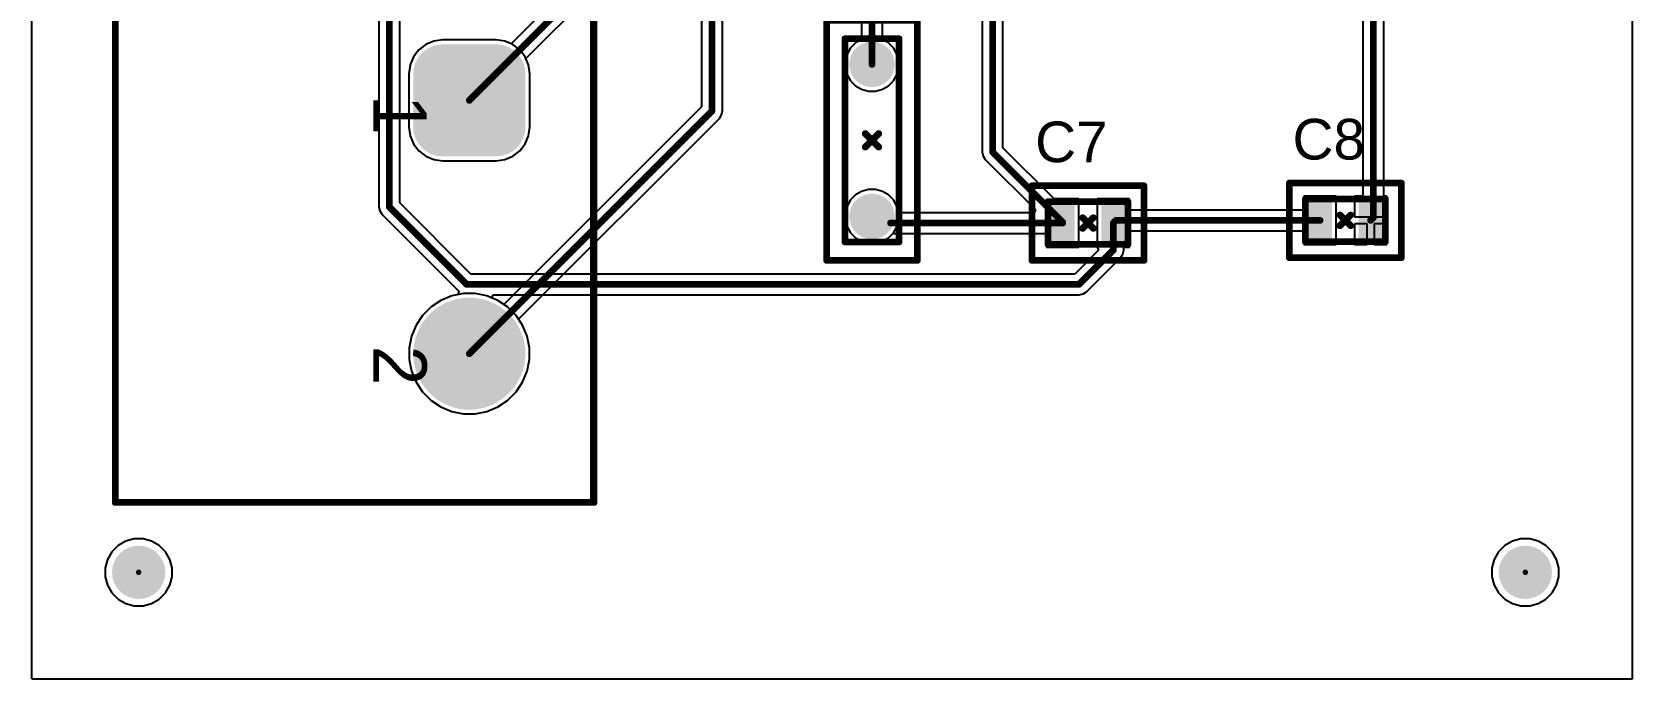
# Model space of a CAD drawing. Header units: millimetres. Extents: x 0 to 60, y 0 to 69.
# Drawn here: x 0 to 60, y 0 to 24.3 of the extents above; entities that cross this region are included whole.
import ezdxf

# ---------------------------------------------------------------- set-up
doc = ezdxf.new("R2010")
doc.units = ezdxf.units.MM
for name, color, linetype in [('BottomLayer', 5, 'Continuous'), ('BottomSolder', 6, 'Continuous'), ('Mechanical1', 6, 'Continuous'), ('Mechanical15', 56, 'Continuous'), ('MultiLayer', 9, 'Continuous'), ('PadHoleLayer', 156, 'Continuous'), ('TopLayer', 1, 'Continuous'), ('TopOverlay', 2, 'Continuous'), ('TopPaste', 8, 'Continuous'), ('TopSolder', 216, 'Continuous')]:
    doc.layers.add(name, color=color, linetype=linetype)
doc.styles.add('Arial', font='', dxfattribs={"height": 0.2})
doc.styles.get('Arial').set_extended_font_data('Arial')

# ---------------------------------------------------------------- blocks, each defined once
blk = doc.blocks.new('CON_6PCV_02_006_2')
at = {"layer": 'BottomLayer'}
h = blk.add_hatch(color=5, dxfattribs=at)
edge = h.paths.add_edge_path()
edge.add_arc((-1, 1), 1, 90, 180)
edge.add_line((-2, 1), (-2, -1))
edge.add_arc((-1, -1), 1, 180, 270)
edge.add_line((-1, -2), (1, -2))
edge.add_arc((1, -1), 1, 270, 360)
edge.add_line((2, -1), (2, 1))
edge.add_arc((1, 1), 1, 0, 90)
edge.add_line((1, 2), (-1, 2))
h = blk.add_hatch(color=5, dxfattribs=at)
edge = h.paths.add_edge_path()
edge.add_arc((9.5, 0), 2, 0, 360)
at = {"layer": 'BottomSolder'}
h = blk.add_hatch(color=6, dxfattribs=at)
edge = h.paths.add_edge_path()
edge.add_arc((-1, 1), 1.102, 90, 180)
edge.add_line((-2.102, 1), (-2.102, -1))
edge.add_arc((-1, -1), 1.102, 180, 270)
edge.add_line((-1, -2.102), (1, -2.102))
edge.add_arc((1, -1), 1.102, 270, 360)
edge.add_line((2.102, -1), (2.102, 1))
edge.add_arc((1, 1), 1.102, 0, 90)
edge.add_line((1, 2.102), (-1, 2.102))
h = blk.add_hatch(color=6, dxfattribs=at)
edge = h.paths.add_edge_path()
edge.add_arc((9.5, 0), 2.102, 0, 360)
at = {"layer": 'Mechanical1'}
h = blk.add_hatch(color=6, dxfattribs=at)
edge = h.paths.add_edge_path()
edge.add_arc((-5, 4), 0.25, 0, 360)
at = {"layer": 'MultiLayer'}
h = blk.add_hatch(color=9, dxfattribs=at)
edge = h.paths.add_edge_path()
edge.add_arc((-1, 1), 1, 90, 180)
edge.add_line((-2, 1), (-2, -1))
edge.add_arc((-1, -1), 1, 180, 270)
edge.add_line((-1, -2), (1, -2))
edge.add_arc((1, -1), 1, 270, 360)
edge.add_line((2, -1), (2, 1))
edge.add_arc((1, 1), 1, 0, 90)
edge.add_line((1, 2), (-1, 2))
h = blk.add_hatch(color=9, dxfattribs=at)
edge = h.paths.add_edge_path()
edge.add_arc((9.5, 0), 2, 0, 360)
at = {"layer": 'PadHoleLayer'}
h = blk.add_hatch(color=156, dxfattribs=at)
edge = h.paths.add_edge_path()
edge.add_arc((0, 0), 0.9, 0, 360)
h = blk.add_hatch(color=156, dxfattribs=at)
edge = h.paths.add_edge_path()
edge.add_arc((9.5, 0), 0.9, 0, 360)
at = {"layer": 'TopLayer'}
h = blk.add_hatch(color=1, dxfattribs=at)
edge = h.paths.add_edge_path()
edge.add_arc((-1, 1), 1, 90, 180)
edge.add_line((-2, 1), (-2, -1))
edge.add_arc((-1, -1), 1, 180, 270)
edge.add_line((-1, -2), (1, -2))
edge.add_arc((1, -1), 1, 270, 360)
edge.add_line((2, -1), (2, 1))
edge.add_arc((1, 1), 1, 0, 90)
edge.add_line((1, 2), (-1, 2))
h = blk.add_hatch(color=1, dxfattribs=at)
edge = h.paths.add_edge_path()
edge.add_arc((9.5, 0), 2, 0, 360)
at = {"layer": 'TopOverlay'}
h = blk.add_hatch(color=2, dxfattribs=at)
edge = h.paths.add_edge_path()
edge.add_arc((-5, 4), 0.25, 0, 360)
at = {"layer": 'TopSolder'}
h = blk.add_hatch(color=216, dxfattribs=at)
edge = h.paths.add_edge_path()
edge.add_arc((-1, 1), 1.102, 90, 180)
edge.add_line((-2.102, 1), (-2.102, -1))
edge.add_arc((-1, -1), 1.102, 180, 270)
edge.add_line((-1, -2.102), (1, -2.102))
edge.add_arc((1, -1), 1.102, 270, 360)
edge.add_line((2.102, -1), (2.102, 1))
edge.add_arc((1, 1), 1.102, 0, 90)
edge.add_line((1, 2.102), (-1, 2.102))
h = blk.add_hatch(color=216, dxfattribs=at)
edge = h.paths.add_edge_path()
edge.add_arc((9.5, 0), 2.102, 0, 360)
at = {"layer": 'Mechanical1', "const_width": 0.1}
for points in [[(-5.6, -13.2), (-5.6, 4.58)], [(15, 4.58), (-5.6, 4.58)], [(15, -13.2), (15, 4.58)], [(15, -13.2), (-5.6, -13.2)]]:
    blk.add_lwpolyline(points, dxfattribs=at)
at = {"layer": 'Mechanical1', "const_width": 0.05}
for points in [[(-5.625, 4.58, 1), (-5.575, 4.58, 1)], [(-5.625, 4.58, 1), (-5.575, 4.58, 1)], [(14.975, 4.58, 1), (15.025, 4.58, 1)], [(14.975, 4.58, 1), (15.025, 4.58, 1)], [(-5.625, -13.2, 1), (-5.575, -13.2, 1)], [(-5.625, -13.2, 1), (-5.575, -13.2, 1)], [(14.975, -13.2, 1), (15.025, -13.2, 1)], [(14.975, -13.2, 1), (15.025, -13.2, 1)]]:
    blk.add_lwpolyline(points, format="xyb", close=True, dxfattribs=at)
at = {"layer": 'Mechanical15', "const_width": 0.1}
for points in [[(15.1, 4.7), (-5.7, 4.7)], [(-5.7, -13.3), (-5.7, 4.7)], [(15.1, -13.3), (15.1, 4.7)], [(15.1, -13.3), (-5.7, -13.3)]]:
    blk.add_lwpolyline(points, dxfattribs=at)
at = {"layer": 'Mechanical15', "const_width": 0.05}
for points in [[(-5.725, 4.7, 1), (-5.675, 4.7, 1)], [(-5.725, 4.7, 1), (-5.675, 4.7, 1)], [(15.075, 4.7, 1), (15.125, 4.7, 1)], [(15.075, 4.7, 1), (15.125, 4.7, 1)], [(-5.725, -13.3, 1), (-5.675, -13.3, 1)], [(-5.725, -13.3, 1), (-5.675, -13.3, 1)], [(15.075, -13.3, 1), (15.125, -13.3, 1)], [(15.075, -13.3, 1), (15.125, -13.3, 1)]]:
    blk.add_lwpolyline(points, format="xyb", close=True, dxfattribs=at)
at = {"layer": 'TopOverlay', "const_width": 0.2}
for points in [[(-5.7, -13.3), (-5.7, 4.7)], [(15.1, 4.7), (-5.7, 4.7)], [(15.1, -13.3), (15.1, 4.7)], [(15.1, -13.3), (-5.7, -13.3)]]:
    blk.add_lwpolyline(points, dxfattribs=at)
at = {"layer": 'TopOverlay', "const_width": 0.1}
for points in [[(-5.75, 4.7, 1), (-5.65, 4.7, 1)], [(-5.75, 4.7, 1), (-5.65, 4.7, 1)], [(15.05, 4.7, 1), (15.15, 4.7, 1)], [(15.05, 4.7, 1), (15.15, 4.7, 1)], [(-5.75, -13.3, 1), (-5.65, -13.3, 1)], [(-5.75, -13.3, 1), (-5.65, -13.3, 1)], [(15.05, -13.3, 1), (15.15, -13.3, 1)], [(15.05, -13.3, 1), (15.15, -13.3, 1)]]:
    blk.add_lwpolyline(points, format="xyb", close=True, dxfattribs=at)
at = {"layer": 'Mechanical1'}
for s, p in [('1', (-0.2, -3.6)), ('2', (9.2, -3.6))]:
    blk.add_text(s, height=2, dxfattribs=at).set_placement(p)
blk = doc.blocks.new('DIODE_DO_41_3')
at = {"layer": 'BottomLayer'}
h = blk.add_hatch(color=5, dxfattribs=at)
edge = h.paths.add_edge_path()
edge.add_arc((-2.85, 0), 0.75, 0, 360)
h = blk.add_hatch(color=5, dxfattribs=at)
edge = h.paths.add_edge_path()
edge.add_arc((2.85, 0), 0.75, 0, 360)
at = {"layer": 'BottomSolder'}
h = blk.add_hatch(color=6, dxfattribs=at)
edge = h.paths.add_edge_path()
edge.add_arc((-2.85, 0), 0.852, 0, 360)
h = blk.add_hatch(color=6, dxfattribs=at)
edge = h.paths.add_edge_path()
edge.add_arc((2.85, 0), 0.852, 0, 360)
at = {"layer": 'MultiLayer'}
h = blk.add_hatch(color=9, dxfattribs=at)
edge = h.paths.add_edge_path()
edge.add_arc((-2.85, 0), 0.75, 0, 360)
h = blk.add_hatch(color=9, dxfattribs=at)
edge = h.paths.add_edge_path()
edge.add_arc((2.85, 0), 0.75, 0, 360)
at = {"layer": 'PadHoleLayer'}
h = blk.add_hatch(color=156, dxfattribs=at)
edge = h.paths.add_edge_path()
edge.add_arc((-2.85, 0), 0.4, 0, 360)
h = blk.add_hatch(color=156, dxfattribs=at)
edge = h.paths.add_edge_path()
edge.add_arc((2.85, 0), 0.4, 0, 360)
at = {"layer": 'TopLayer'}
h = blk.add_hatch(color=1, dxfattribs=at)
edge = h.paths.add_edge_path()
edge.add_arc((-2.85, 0), 0.75, 0, 360)
h = blk.add_hatch(color=1, dxfattribs=at)
edge = h.paths.add_edge_path()
edge.add_arc((2.85, 0), 0.75, 0, 360)
at = {"layer": 'TopSolder'}
h = blk.add_hatch(color=216, dxfattribs=at)
edge = h.paths.add_edge_path()
edge.add_arc((-2.85, 0), 0.852, 0, 360)
h = blk.add_hatch(color=216, dxfattribs=at)
edge = h.paths.add_edge_path()
edge.add_arc((2.85, 0), 0.852, 0, 360)
at = {"layer": 'Mechanical1', "const_width": 0.254}
for points in [[(-3.81, 1.016), (-3.81, -1.016)], [(-3.81, 1.016), (3.81, 1.016)], [(3.81, 1.016), (3.81, -1.016)], [(-3.81, -1.016), (3.81, -1.016)]]:
    blk.add_lwpolyline(points, dxfattribs=at)
at = {"layer": 'Mechanical1', "const_width": 0.127}
for points in [[(-3.873, 1.016, 1), (-3.746, 1.016, 1)], [(-3.873, 1.016, 1), (-3.746, 1.016, 1)], [(3.747, 1.016, 1), (3.874, 1.016, 1)], [(3.747, 1.016, 1), (3.874, 1.016, 1)], [(-3.873, -1.016, 1), (-3.746, -1.016, 1)], [(-3.873, -1.016, 1), (-3.746, -1.016, 1)], [(3.747, -1.016, 1), (3.874, -1.016, 1)], [(3.747, -1.016, 1), (3.874, -1.016, 1)]]:
    blk.add_lwpolyline(points, format="xyb", close=True, dxfattribs=at)
at = {"layer": 'Mechanical15', "const_width": 0.254}
for points in [[(-4.5, 1.7), (-4.5, -1.7)], [(-4.5, 1.7), (4.5, 1.7)], [(4.5, 1.7), (4.5, -1.7)], [(0.254, 0.254), (-0.254, -0.254)], [(-0.254, 0.254), (0.254, -0.254)], [(-4.5, -1.7), (4.5, -1.7)]]:
    blk.add_lwpolyline(points, dxfattribs=at)
at = {"layer": 'Mechanical15', "const_width": 0.127}
for points in [[(-4.563, 1.7, 1), (-4.436, 1.7, 1)], [(-4.563, 1.7, 1), (-4.436, 1.7, 1)], [(4.436, 1.7, 1), (4.563, 1.7, 1)], [(4.436, 1.7, 1), (4.563, 1.7, 1)], [(-0.317, 0.254, 1), (-0.19, 0.254, 1)], [(0.191, 0.254, 1), (0.318, 0.254, 1)], [(-0.317, -0.254, 1), (-0.19, -0.254, 1)], [(0.191, -0.254, 1), (0.318, -0.254, 1)], [(-4.563, -1.7, 1), (-4.436, -1.7, 1)], [(-4.563, -1.7, 1), (-4.436, -1.7, 1)], [(4.436, -1.7, 1), (4.563, -1.7, 1)], [(4.436, -1.7, 1), (4.563, -1.7, 1)]]:
    blk.add_lwpolyline(points, format="xyb", close=True, dxfattribs=at)
at = {"layer": 'TopOverlay', "const_width": 0.254}
for points in [[(-3.81, 1.016), (3.81, 1.016)], [(-3.81, 1.016), (-3.81, -1.016)], [(3.81, 1.016), (3.81, -1.016)], [(-3.81, -1.016), (3.81, -1.016)]]:
    blk.add_lwpolyline(points, dxfattribs=at)
at = {"layer": 'TopOverlay', "const_width": 0.127}
for points in [[(-3.873, 1.016, 1), (-3.746, 1.016, 1)], [(-3.873, 1.016, 1), (-3.746, 1.016, 1)], [(3.747, 1.016, 1), (3.874, 1.016, 1)], [(3.747, 1.016, 1), (3.874, 1.016, 1)], [(-3.873, -1.016, 1), (-3.746, -1.016, 1)], [(-3.873, -1.016, 1), (-3.746, -1.016, 1)], [(3.747, -1.016, 1), (3.874, -1.016, 1)], [(3.747, -1.016, 1), (3.874, -1.016, 1)]]:
    blk.add_lwpolyline(points, format="xyb", close=True, dxfattribs=at)
blk = doc.blocks.new('CAPAC_0805C_8')
at = {"layer": 'TopLayer'}
for points in [[(-1.3, 0.65), (-0.6, 0.65), (-0.6, -0.65), (-1.3, -0.65)], [(0.6, 0.65), (1.3, 0.65), (1.3, -0.65), (0.6, -0.65)]]:
    blk.add_hatch(color=1, dxfattribs=at).paths.add_polyline_path(points)
at = {"layer": 'TopPaste'}
for points in [[(-1.3, 0.65), (-0.6, 0.65), (-0.6, -0.65), (-1.3, -0.65)], [(0.6, 0.65), (1.3, 0.65), (1.3, -0.65), (0.6, -0.65)]]:
    blk.add_hatch(color=8, dxfattribs=at).paths.add_polyline_path(points)
at = {"layer": 'TopSolder'}
for points in [[(-1.402, 0.752), (-0.498, 0.752), (-0.498, -0.752), (-1.402, -0.752)], [(0.498, 0.752), (1.402, 0.752), (1.402, -0.752), (0.498, -0.752)]]:
    blk.add_hatch(color=216, dxfattribs=at).paths.add_polyline_path(points)
at = {"layer": 'Mechanical1', "const_width": 0.254}
for points in [[(-1.5, 0.8), (-1.5, -0.8)], [(1.5, 0.8), (-1.5, 0.8)], [(1.5, 0.8), (1.5, -0.8)], [(1.5, -0.8), (-1.5, -0.8)]]:
    blk.add_lwpolyline(points, dxfattribs=at)
at = {"layer": 'Mechanical1', "const_width": 0.127}
for points in [[(-1.564, 0.8, 1), (-1.437, 0.8, 1)], [(-1.564, 0.8, 1), (-1.437, 0.8, 1)], [(1.436, 0.8, 1), (1.563, 0.8, 1)], [(1.436, 0.8, 1), (1.563, 0.8, 1)], [(-1.564, -0.8, 1), (-1.437, -0.8, 1)], [(-1.564, -0.8, 1), (-1.437, -0.8, 1)], [(1.436, -0.8, 1), (1.563, -0.8, 1)], [(1.436, -0.8, 1), (1.563, -0.8, 1)]]:
    blk.add_lwpolyline(points, format="xyb", close=True, dxfattribs=at)
at = {"layer": 'Mechanical15', "const_width": 0.254}
for points in [[(-2.1, 1.4), (-2.1, -1.4)], [(2.1, 1.4), (-2.1, 1.4)], [(2.1, 1.4), (2.1, -1.4)], [(0.2, -0.2), (-0.2, 0.2)], [(0.2, 0.2), (-0.2, -0.2)], [(2.1, -1.4), (-2.1, -1.4)]]:
    blk.add_lwpolyline(points, dxfattribs=at)
at = {"layer": 'Mechanical15', "const_width": 0.127}
for points in [[(-2.164, 1.4, 1), (-2.037, 1.4, 1)], [(-2.164, 1.4, 1), (-2.037, 1.4, 1)], [(2.036, 1.4, 1), (2.163, 1.4, 1)], [(2.036, 1.4, 1), (2.163, 1.4, 1)], [(-0.263, 0.2, 1), (-0.136, 0.2, 1)], [(0.137, 0.2, 1), (0.264, 0.2, 1)], [(-0.263, -0.2, 1), (-0.136, -0.2, 1)], [(0.137, -0.2, 1), (0.264, -0.2, 1)], [(-2.164, -1.4, 1), (-2.037, -1.4, 1)], [(-2.164, -1.4, 1), (-2.037, -1.4, 1)], [(2.036, -1.4, 1), (2.163, -1.4, 1)], [(2.036, -1.4, 1), (2.163, -1.4, 1)]]:
    blk.add_lwpolyline(points, format="xyb", close=True, dxfattribs=at)
at = {"layer": 'TopOverlay', "const_width": 0.254}
for points in [[(1.5, 0.8), (-1.5, 0.8)], [(-1.5, 0.8), (-1.5, -0.8)], [(1.5, 0.8), (1.5, -0.8)], [(1.5, -0.8), (-1.5, -0.8)]]:
    blk.add_lwpolyline(points, dxfattribs=at)
at = {"layer": 'TopOverlay', "const_width": 0.127}
for points in [[(-1.564, 0.8, 1), (-1.437, 0.8, 1)], [(-1.564, 0.8, 1), (-1.437, 0.8, 1)], [(1.436, 0.8, 1), (1.563, 0.8, 1)], [(1.436, 0.8, 1), (1.563, 0.8, 1)], [(-1.564, -0.8, 1), (-1.437, -0.8, 1)], [(-1.564, -0.8, 1), (-1.437, -0.8, 1)], [(1.436, -0.8, 1), (1.563, -0.8, 1)], [(1.436, -0.8, 1), (1.563, -0.8, 1)]]:
    blk.add_lwpolyline(points, format="xyb", close=True, dxfattribs=at)
blk = doc.blocks.new('CAPAC_0805C_9')
at = {"layer": 'TopLayer'}
for points in [[(-1.3, 0.65), (-0.6, 0.65), (-0.6, -0.65), (-1.3, -0.65)], [(0.6, 0.65), (1.3, 0.65), (1.3, -0.65), (0.6, -0.65)]]:
    blk.add_hatch(color=1, dxfattribs=at).paths.add_polyline_path(points)
at = {"layer": 'TopPaste'}
for points in [[(-1.3, 0.65), (-0.6, 0.65), (-0.6, -0.65), (-1.3, -0.65)], [(0.6, 0.65), (1.3, 0.65), (1.3, -0.65), (0.6, -0.65)]]:
    blk.add_hatch(color=8, dxfattribs=at).paths.add_polyline_path(points)
at = {"layer": 'TopSolder'}
for points in [[(-1.402, 0.752), (-0.498, 0.752), (-0.498, -0.752), (-1.402, -0.752)], [(0.498, 0.752), (1.402, 0.752), (1.402, -0.752), (0.498, -0.752)]]:
    blk.add_hatch(color=216, dxfattribs=at).paths.add_polyline_path(points)
at = {"layer": 'Mechanical1', "const_width": 0.254}
for points in [[(-1.5, -0.8), (-1.5, 0.8)], [(-1.5, 0.8), (1.5, 0.8)], [(1.5, -0.8), (1.5, 0.8)], [(-1.5, -0.8), (1.5, -0.8)]]:
    blk.add_lwpolyline(points, dxfattribs=at)
at = {"layer": 'Mechanical1', "const_width": 0.127}
for points in [[(-1.564, 0.8, 1), (-1.437, 0.8, 1)], [(-1.564, 0.8, 1), (-1.437, 0.8, 1)], [(1.436, 0.8, 1), (1.563, 0.8, 1)], [(1.436, 0.8, 1), (1.563, 0.8, 1)], [(-1.564, -0.8, 1), (-1.437, -0.8, 1)], [(-1.564, -0.8, 1), (-1.437, -0.8, 1)], [(1.436, -0.8, 1), (1.563, -0.8, 1)], [(1.436, -0.8, 1), (1.563, -0.8, 1)]]:
    blk.add_lwpolyline(points, format="xyb", close=True, dxfattribs=at)
at = {"layer": 'Mechanical15', "const_width": 0.254}
for points in [[(-2.1, -1.4), (-2.1, 1.4)], [(-2.1, 1.4), (2.1, 1.4)], [(2.1, -1.4), (2.1, 1.4)], [(-0.2, 0.2), (0.2, -0.2)], [(-0.2, -0.2), (0.2, 0.2)], [(-2.1, -1.4), (2.1, -1.4)]]:
    blk.add_lwpolyline(points, dxfattribs=at)
at = {"layer": 'Mechanical15', "const_width": 0.127}
for points in [[(-2.164, 1.4, 1), (-2.037, 1.4, 1)], [(-2.164, 1.4, 1), (-2.037, 1.4, 1)], [(2.036, 1.4, 1), (2.163, 1.4, 1)], [(2.036, 1.4, 1), (2.163, 1.4, 1)], [(-0.263, 0.2, 1), (-0.136, 0.2, 1)], [(0.137, 0.2, 1), (0.264, 0.2, 1)], [(-0.263, -0.2, 1), (-0.136, -0.2, 1)], [(0.137, -0.2, 1), (0.264, -0.2, 1)], [(-2.164, -1.4, 1), (-2.037, -1.4, 1)], [(-2.164, -1.4, 1), (-2.037, -1.4, 1)], [(2.036, -1.4, 1), (2.163, -1.4, 1)], [(2.036, -1.4, 1), (2.163, -1.4, 1)]]:
    blk.add_lwpolyline(points, format="xyb", close=True, dxfattribs=at)
at = {"layer": 'TopOverlay', "const_width": 0.254}
for points in [[(-1.5, 0.8), (1.5, 0.8)], [(-1.5, -0.8), (-1.5, 0.8)], [(1.5, -0.8), (1.5, 0.8)], [(-1.5, -0.8), (1.5, -0.8)]]:
    blk.add_lwpolyline(points, dxfattribs=at)
at = {"layer": 'TopOverlay', "const_width": 0.127}
for points in [[(-1.564, 0.8, 1), (-1.437, 0.8, 1)], [(-1.564, 0.8, 1), (-1.437, 0.8, 1)], [(1.436, 0.8, 1), (1.563, 0.8, 1)], [(1.436, 0.8, 1), (1.563, 0.8, 1)], [(-1.564, -0.8, 1), (-1.437, -0.8, 1)], [(-1.564, -0.8, 1), (-1.437, -0.8, 1)], [(1.436, -0.8, 1), (1.563, -0.8, 1)], [(1.436, -0.8, 1), (1.563, -0.8, 1)]]:
    blk.add_lwpolyline(points, format="xyb", close=True, dxfattribs=at)

msp = doc.modelspace()

# ---------------------------------------------------------------- hatches: boundary and pattern name
at = {"layer": 'BottomSolder'}
h = msp.add_hatch(color=6, dxfattribs=at)
edge = h.paths.add_edge_path()
edge.add_arc((4, 4), 0.102, 0, 360)
h = msp.add_hatch(color=6, dxfattribs=at)
edge = h.paths.add_edge_path()
edge.add_arc((56, 4), 0.102, 0, 360)
at = {"layer": 'PadHoleLayer'}
h = msp.add_hatch(color=156, dxfattribs=at)
edge = h.paths.add_edge_path()
edge.add_arc((4, 4), 1, 0, 360)
h = msp.add_hatch(color=156, dxfattribs=at)
edge = h.paths.add_edge_path()
edge.add_arc((56, 4), 1, 0, 360)
at = {"layer": 'TopSolder'}
h = msp.add_hatch(color=216, dxfattribs=at)
edge = h.paths.add_edge_path()
edge.add_arc((4, 4), 0.102, 0, 360)
h = msp.add_hatch(color=216, dxfattribs=at)
edge = h.paths.add_edge_path()
edge.add_arc((56, 4), 0.102, 0, 360)

# ---------------------------------------------------------------- linework, layer by layer
at = {"layer": 'BottomLayer'}
for p, q in [((0, 0), (0, 69)), ((60, 69), (60, 0)), ((25.112, 32.498), (25.112, 21.461)), ((25.888, 21.3), (25.888, 32.498)), ((31.112, 32.039), (31.112, 23.985)), ((31.888, 23.985), (31.888, 32.2)), ((14.506, 23.594), (14.305, 23.332)), ((14.768, 23.795), (14.506, 23.594)), ((15.073, 23.922), (14.768, 23.795)), ((15.4, 23.965), (15.073, 23.922)), ((17.4, 23.965), (15.4, 23.965)), ((17.727, 23.922), (17.4, 23.965)), ((18.032, 23.795), (17.727, 23.922)), ((18.294, 23.594), (18.032, 23.795)), ((18.495, 23.332), (18.294, 23.594)), ((30.564, 23.438), (30.496, 23.182)), ((30.697, 23.666), (30.564, 23.438)), ((30.884, 23.853), (30.697, 23.666)), ((31.112, 23.985), (30.884, 23.853)), ((32.116, 23.853), (31.888, 23.985)), ((32.303, 23.666), (32.116, 23.853)), ((32.436, 23.438), (32.303, 23.666)), ((32.504, 23.182), (32.436, 23.438)), ((14.178, 23.027), (14.135, 22.7)), ((14.305, 23.332), (14.178, 23.027)), ((18.622, 23.027), (18.495, 23.332)), ((18.665, 22.7), (18.622, 23.027)), ((30.496, 23.182), (30.496, 22.918)), ((30.496, 22.918), (30.564, 22.662)), ((32.436, 22.662), (32.504, 22.918)), ((32.504, 22.918), (32.504, 23.182)), ((14.135, 22.7), (14.135, 20.7)), ((18.665, 20.7), (18.665, 22.7)), ((30.564, 22.662), (30.697, 22.434)), ((30.697, 22.434), (30.884, 22.247)), ((30.884, 22.247), (31.112, 22.114)), ((31.888, 22.114), (32.116, 22.247)), ((32.116, 22.247), (32.303, 22.434)), ((32.303, 22.434), (32.436, 22.662)), ((31.112, 22.114), (31.368, 22.046)), ((31.368, 22.046), (31.632, 22.046)), ((31.632, 22.046), (31.888, 22.114)), ((25.112, 21.461), (17.696, 14.045)), ((18.245, 13.496), (25.775, 21.025)), ((25.775, 21.025), (25.859, 21.151)), ((25.859, 21.151), (25.888, 21.3)), ((14.135, 20.7), (14.178, 20.373)), ((18.622, 20.373), (18.665, 20.7)), ((14.178, 20.373), (14.305, 20.068)), ((14.305, 20.068), (14.506, 19.806)), ((14.506, 19.806), (14.768, 19.605)), ((18.032, 19.605), (18.294, 19.806)), ((18.294, 19.806), (18.495, 20.068)), ((18.495, 20.068), (18.622, 20.373)), ((14.768, 19.605), (15.073, 19.478)), ((15.073, 19.478), (15.4, 19.435)), ((15.4, 19.435), (17.4, 19.435)), ((17.4, 19.435), (17.727, 19.478)), ((17.727, 19.478), (18.032, 19.605)), ((30.884, 18.153), (30.697, 17.966)), ((31.112, 18.286), (30.884, 18.153)), ((31.368, 18.354), (31.112, 18.286)), ((31.632, 18.354), (31.368, 18.354)), ((31.888, 18.286), (31.632, 18.354)), ((32.116, 18.153), (31.888, 18.286)), ((32.303, 17.966), (32.116, 18.153)), ((30.564, 17.738), (30.496, 17.482)), ((30.496, 17.482), (30.496, 17.218)), ((30.697, 17.966), (30.564, 17.738)), ((32.436, 17.738), (32.303, 17.966)), ((32.504, 17.482), (32.436, 17.738)), ((32.504, 17.218), (32.504, 17.482)), ((30.496, 17.218), (30.564, 16.962)), ((30.564, 16.962), (30.697, 16.734)), ((32.303, 16.734), (32.436, 16.962)), ((32.436, 16.962), (32.504, 17.218)), ((30.697, 16.734), (30.884, 16.547)), ((30.884, 16.547), (31.112, 16.414)), ((31.112, 16.414), (31.368, 16.346)), ((31.368, 16.346), (31.632, 16.346)), ((31.632, 16.346), (31.888, 16.414)), ((31.888, 16.414), (32.116, 16.547)), ((32.116, 16.547), (32.303, 16.734)), ((16.178, 14.454), (15.743, 14.367)), ((16.622, 14.454), (16.178, 14.454)), ((17.057, 14.367), (16.622, 14.454)), ((14.963, 13.951), (14.649, 13.637)), ((15.332, 14.197), (14.963, 13.951)), ((15.743, 14.367), (15.332, 14.197)), ((17.468, 14.197), (17.057, 14.367)), ((17.696, 14.045), (17.468, 14.197)), ((14.403, 13.268), (14.233, 12.857)), ((14.649, 13.637), (14.403, 13.268)), ((18.397, 13.268), (18.245, 13.496)), ((18.567, 12.857), (18.397, 13.268)), ((14.233, 12.857), (14.146, 12.422)), ((18.654, 12.422), (18.567, 12.857)), ((14.146, 12.422), (14.146, 11.978)), ((18.654, 11.978), (18.654, 12.422)), ((14.146, 11.978), (14.233, 11.543)), ((14.233, 11.543), (14.403, 11.132)), ((18.397, 11.132), (18.567, 11.543)), ((18.567, 11.543), (18.654, 11.978)), ((14.403, 11.132), (14.649, 10.763)), ((18.151, 10.763), (18.397, 11.132)), ((14.649, 10.763), (14.963, 10.449)), ((14.963, 10.449), (15.332, 10.203)), ((15.332, 10.203), (15.743, 10.033)), ((17.057, 10.033), (17.468, 10.203)), ((17.468, 10.203), (17.837, 10.449)), ((17.837, 10.449), (18.151, 10.763)), ((15.743, 10.033), (16.178, 9.946)), ((16.178, 9.946), (16.622, 9.946)), ((16.622, 9.946), (17.057, 10.033)), ((3.23, 5.003), (2.997, 4.77)), ((3.516, 5.169), (3.23, 5.003)), ((3.835, 5.254), (3.516, 5.169)), ((4.165, 5.254), (3.835, 5.254)), ((4.484, 5.169), (4.165, 5.254)), ((4.77, 5.003), (4.484, 5.169)), ((5.003, 4.77), (4.77, 5.003)), ((55.23, 5.003), (54.997, 4.77)), ((55.516, 5.169), (55.23, 5.003)), ((55.835, 5.254), (55.516, 5.169)), ((56.165, 5.254), (55.835, 5.254)), ((56.484, 5.169), (56.165, 5.254)), ((56.77, 5.003), (56.484, 5.169)), ((57.003, 4.77), (56.77, 5.003)), ((2.831, 4.484), (2.746, 4.165)), ((2.997, 4.77), (2.831, 4.484)), ((5.169, 4.484), (5.003, 4.77)), ((5.254, 4.165), (5.169, 4.484)), ((54.831, 4.484), (54.746, 4.165)), ((54.997, 4.77), (54.831, 4.484)), ((57.169, 4.484), (57.003, 4.77)), ((57.254, 4.165), (57.169, 4.484)), ((2.746, 4.165), (2.746, 3.835)), ((2.746, 3.835), (2.831, 3.516)), ((5.169, 3.516), (5.254, 3.835)), ((5.254, 3.835), (5.254, 4.165)), ((54.746, 4.165), (54.746, 3.835)), ((54.746, 3.835), (54.831, 3.516)), ((57.169, 3.516), (57.254, 3.835)), ((57.254, 3.835), (57.254, 4.165)), ((2.831, 3.516), (2.997, 3.23)), ((2.997, 3.23), (3.23, 2.997)), ((4.77, 2.997), (5.003, 3.23)), ((5.003, 3.23), (5.169, 3.516)), ((54.831, 3.516), (54.997, 3.23)), ((54.997, 3.23), (55.23, 2.997)), ((56.77, 2.997), (57.003, 3.23)), ((57.003, 3.23), (57.169, 3.516)), ((3.23, 2.997), (3.516, 2.831)), ((3.516, 2.831), (3.835, 2.746)), ((3.835, 2.746), (4.165, 2.746)), ((4.165, 2.746), (4.484, 2.831)), ((4.484, 2.831), (4.77, 2.997)), ((55.23, 2.997), (55.516, 2.831)), ((55.516, 2.831), (55.835, 2.746)), ((55.835, 2.746), (56.165, 2.746)), ((56.165, 2.746), (56.484, 2.831)), ((56.484, 2.831), (56.77, 2.997)), ((60, 0), (0, 0))]:
    msp.add_line(p, q, dxfattribs=at)
at = {"layer": 'BottomLayer', "const_width": 0.254}
for points in [[(25.5, 21.3), (25.5, 33.3)], [(31.5, 23.05), (31.5, 32.2)], [(16.4, 12.2), (25.5, 21.3)]]:
    msp.add_lwpolyline(points, dxfattribs=at)
at = {"layer": 'BottomLayer', "const_width": 0.127}
for points in [[(31.436, 23.05, 1), (31.563, 23.05, 1)], [(25.436, 21.3, 1), (25.563, 21.3, 1)], [(25.436, 21.3, 1), (25.563, 21.3, 1)], [(16.337, 12.2, 1), (16.464, 12.2, 1)]]:
    msp.add_lwpolyline(points, format="xyb", close=True, dxfattribs=at)
at = {"layer": 'TopLayer'}
for p, q in [((0, 0), (0, 69)), ((60, 69), (60, 0)), ((13.012, 36.4), (13.012, 17.7)), ((13.788, 17.861), (13.788, 35.296)), ((35.636, 30.884), (35.636, 19.757)), ((36.412, 19.918), (36.412, 31.045)), ((22.905, 28.754), (17.971, 23.821)), ((18.521, 23.271), (23.34, 28.091)), ((49.912, 25.196), (49.912, 18.104)), ((50.688, 18.104), (50.688, 25.196)), ((31.368, 24.054), (31.112, 23.986)), ((31.632, 24.054), (31.368, 24.054)), ((31.888, 23.986), (31.632, 24.054)), ((14.506, 23.594), (14.305, 23.332)), ((14.768, 23.795), (14.506, 23.594)), ((15.073, 23.922), (14.768, 23.795)), ((15.4, 23.965), (15.073, 23.922)), ((17.4, 23.965), (15.4, 23.965)), ((17.727, 23.922), (17.4, 23.965)), ((17.971, 23.821), (17.727, 23.922)), ((30.564, 23.438), (30.496, 23.182)), ((30.697, 23.666), (30.564, 23.438)), ((30.884, 23.853), (30.697, 23.666)), ((31.112, 23.986), (30.884, 23.853)), ((32.116, 23.853), (31.888, 23.986)), ((32.303, 23.666), (32.116, 23.853)), ((32.436, 23.438), (32.303, 23.666)), ((32.504, 23.182), (32.436, 23.438)), ((14.178, 23.027), (14.135, 22.7)), ((14.305, 23.332), (14.178, 23.027)), ((18.622, 23.027), (18.521, 23.271)), ((18.665, 22.7), (18.622, 23.027)), ((30.496, 23.182), (30.496, 22.918)), ((30.496, 22.918), (30.564, 22.662)), ((32.436, 22.662), (32.504, 22.918)), ((32.504, 22.918), (32.504, 23.182)), ((14.135, 22.7), (14.135, 20.7)), ((18.665, 20.7), (18.665, 22.7)), ((30.564, 22.662), (30.697, 22.434)), ((30.697, 22.434), (30.884, 22.247)), ((30.884, 22.247), (31.112, 22.114)), ((31.888, 22.114), (32.116, 22.247)), ((32.116, 22.247), (32.303, 22.434)), ((32.303, 22.434), (32.436, 22.662)), ((31.112, 22.114), (31.368, 22.046)), ((31.368, 22.046), (31.632, 22.046)), ((31.632, 22.046), (31.888, 22.114)), ((14.135, 20.7), (14.178, 20.373)), ((18.622, 20.373), (18.665, 20.7)), ((14.178, 20.373), (14.305, 20.068)), ((14.305, 20.068), (14.506, 19.806)), ((14.506, 19.806), (14.768, 19.605)), ((18.032, 19.605), (18.294, 19.806)), ((18.294, 19.806), (18.495, 20.068)), ((18.495, 20.068), (18.622, 20.373)), ((38.327, 18.004), (36.412, 19.918)), ((14.768, 19.605), (15.073, 19.478)), ((15.073, 19.478), (15.4, 19.435)), ((15.4, 19.435), (17.4, 19.435)), ((17.4, 19.435), (17.727, 19.478)), ((17.727, 19.478), (18.032, 19.605)), ((35.636, 19.757), (35.665, 19.609)), ((35.665, 19.609), (35.749, 19.483)), ((35.749, 19.483), (37.626, 17.606)), ((30.884, 18.153), (30.697, 17.966)), ((31.112, 18.286), (30.884, 18.153)), ((31.368, 18.354), (31.112, 18.286)), ((31.632, 18.354), (31.368, 18.354)), ((31.888, 18.286), (31.632, 18.354)), ((32.116, 18.153), (31.888, 18.286)), ((32.303, 17.966), (32.116, 18.153)), ((39.254, 18.004), (38.327, 18.004)), ((39.254, 16.196), (39.254, 18.004)), ((41.154, 18.004), (39.946, 18.004)), ((39.946, 18.004), (39.946, 16.196)), ((41.154, 17.588), (41.154, 18.004)), ((48.904, 18.104), (47.696, 18.104)), ((47.696, 18.104), (47.696, 17.588)), ((48.904, 16.296), (48.904, 18.104)), ((49.912, 18.104), (49.596, 18.104)), ((49.596, 18.104), (49.596, 17.327)), ((50.804, 18.104), (50.688, 18.104)), ((50.804, 17.327), (50.804, 18.104)), ((13.012, 17.7), (13.041, 17.551)), ((13.041, 17.551), (13.125, 17.425)), ((13.125, 17.425), (16.002, 14.548)), ((16.461, 15.188), (13.788, 17.861)), ((30.564, 17.738), (30.496, 17.482)), ((30.496, 17.482), (30.496, 17.218)), ((30.697, 17.966), (30.564, 17.738)), ((32.436, 17.738), (32.303, 17.966)), ((32.502, 17.488), (32.436, 17.738)), ((37.577, 17.488), (32.502, 17.488)), ((37.626, 17.606), (37.577, 17.488)), ((47.696, 17.588), (41.154, 17.588)), ((30.496, 17.218), (30.564, 16.962)), ((30.564, 16.962), (30.697, 16.734)), ((41.154, 16.196), (41.154, 16.812)), ((41.154, 16.812), (47.696, 16.812)), ((47.696, 16.812), (47.696, 16.296)), ((49.596, 17.327), (50.2, 17.327)), ((50.073, 17.073), (49.596, 17.073)), ((49.596, 17.073), (49.596, 16.296)), ((50.073, 16.296), (50.073, 17.073)), ((50.2, 17.327), (50.804, 17.327)), ((50.804, 17.073), (50.327, 17.073)), ((50.327, 17.073), (50.327, 16.296)), ((50.804, 16.296), (50.804, 17.073)), ((30.697, 16.734), (30.884, 16.547)), ((30.884, 16.547), (31.112, 16.414)), ((31.112, 16.414), (31.368, 16.346)), ((31.368, 16.346), (31.632, 16.346)), ((31.632, 16.346), (31.888, 16.414)), ((31.888, 16.414), (32.116, 16.547)), ((32.116, 16.547), (32.281, 16.712)), ((32.281, 16.712), (38.046, 16.712)), ((38.046, 16.712), (38.046, 16.196)), ((47.696, 16.296), (48.904, 16.296)), ((49.596, 16.296), (50.073, 16.296)), ((50.327, 16.296), (50.804, 16.296)), ((38.046, 16.196), (39.254, 16.196)), ((39.995, 16.079), (39.105, 15.188)), ((39.541, 14.525), (40.825, 15.809)), ((39.946, 16.196), (39.947, 16.196)), ((39.947, 16.196), (39.995, 16.079)), ((40.825, 15.809), (40.909, 15.935)), ((40.909, 15.935), (40.938, 16.084)), ((40.938, 16.084), (40.938, 16.196)), ((40.938, 16.196), (41.154, 16.196)), ((39.105, 15.188), (16.461, 15.188)), ((15.984, 14.415), (15.743, 14.367)), ((16.002, 14.548), (15.984, 14.415)), ((17.257, 14.285), (17.283, 14.412)), ((17.283, 14.412), (39.266, 14.412)), ((39.266, 14.412), (39.415, 14.441)), ((39.415, 14.441), (39.541, 14.525)), ((14.963, 13.951), (14.649, 13.637)), ((15.332, 14.197), (14.963, 13.951)), ((15.743, 14.367), (15.332, 14.197)), ((17.468, 14.197), (17.257, 14.285)), ((17.837, 13.951), (17.468, 14.197)), ((18.151, 13.637), (17.837, 13.951)), ((14.403, 13.268), (14.233, 12.857)), ((14.649, 13.637), (14.403, 13.268)), ((18.397, 13.268), (18.151, 13.637)), ((18.567, 12.857), (18.397, 13.268)), ((14.233, 12.857), (14.146, 12.422)), ((18.654, 12.422), (18.567, 12.857)), ((14.146, 12.422), (14.146, 11.978)), ((18.654, 11.978), (18.654, 12.422)), ((14.146, 11.978), (14.233, 11.543)), ((14.233, 11.543), (14.403, 11.132)), ((18.397, 11.132), (18.567, 11.543)), ((18.567, 11.543), (18.654, 11.978)), ((14.403, 11.132), (14.649, 10.763)), ((18.151, 10.763), (18.397, 11.132)), ((14.649, 10.763), (14.963, 10.449)), ((14.963, 10.449), (15.332, 10.203)), ((15.332, 10.203), (15.743, 10.033)), ((17.057, 10.033), (17.468, 10.203)), ((17.468, 10.203), (17.837, 10.449)), ((17.837, 10.449), (18.151, 10.763)), ((15.743, 10.033), (16.178, 9.946)), ((16.178, 9.946), (16.622, 9.946)), ((16.622, 9.946), (17.057, 10.033)), ((3.23, 5.003), (2.997, 4.77)), ((3.516, 5.169), (3.23, 5.003)), ((3.835, 5.254), (3.516, 5.169)), ((4.165, 5.254), (3.835, 5.254)), ((4.484, 5.169), (4.165, 5.254)), ((4.77, 5.003), (4.484, 5.169)), ((5.003, 4.77), (4.77, 5.003)), ((55.23, 5.003), (54.997, 4.77)), ((55.516, 5.169), (55.23, 5.003)), ((55.835, 5.254), (55.516, 5.169)), ((56.165, 5.254), (55.835, 5.254)), ((56.484, 5.169), (56.165, 5.254)), ((56.77, 5.003), (56.484, 5.169)), ((57.003, 4.77), (56.77, 5.003)), ((2.831, 4.484), (2.746, 4.165)), ((2.997, 4.77), (2.831, 4.484)), ((5.169, 4.484), (5.003, 4.77)), ((5.254, 4.165), (5.169, 4.484)), ((54.831, 4.484), (54.746, 4.165)), ((54.997, 4.77), (54.831, 4.484)), ((57.169, 4.484), (57.003, 4.77)), ((57.254, 4.165), (57.169, 4.484)), ((2.746, 4.165), (2.746, 3.835)), ((2.746, 3.835), (2.831, 3.516)), ((5.169, 3.516), (5.254, 3.835)), ((5.254, 3.835), (5.254, 4.165)), ((54.746, 4.165), (54.746, 3.835)), ((54.746, 3.835), (54.831, 3.516)), ((57.169, 3.516), (57.254, 3.835)), ((57.254, 3.835), (57.254, 4.165)), ((2.831, 3.516), (2.997, 3.23)), ((2.997, 3.23), (3.23, 2.997)), ((4.77, 2.997), (5.003, 3.23)), ((5.003, 3.23), (5.169, 3.516)), ((54.831, 3.516), (54.997, 3.23)), ((54.997, 3.23), (55.23, 2.997)), ((56.77, 2.997), (57.003, 3.23)), ((57.003, 3.23), (57.169, 3.516)), ((3.23, 2.997), (3.516, 2.831)), ((3.516, 2.831), (3.835, 2.746)), ((3.835, 2.746), (4.165, 2.746)), ((4.165, 2.746), (4.484, 2.831)), ((4.484, 2.831), (4.77, 2.997)), ((55.23, 2.997), (55.516, 2.831)), ((55.516, 2.831), (55.835, 2.746)), ((55.835, 2.746), (56.165, 2.746)), ((56.165, 2.746), (56.484, 2.831)), ((56.484, 2.831), (56.77, 2.997)), ((60, 0), (0, 0))]:
    msp.add_line(p, q, dxfattribs=at)
at = {"layer": 'TopLayer', "const_width": 0.254}
for points in [[(13.4, 17.7), (13.4, 36.4)], [(36.024, 19.757), (36.024, 31.045)], [(16.4, 21.7), (23.179, 28.479)], [(50.3, 17.3), (50.3, 25.8)], [(36.024, 19.757), (38.65, 17.131)], [(13.4, 17.7), (16.3, 14.8)], [(50.2, 17.2), (50.3, 17.3)], [(32.2, 17.1), (38.65, 17.1)], [(38.65, 17.1), (38.65, 17.131)], [(40.55, 17.1), (40.65, 17.2)], [(40.55, 16.084), (40.55, 17.1)], [(40.65, 17.2), (48.3, 17.2)], [(39.266, 14.8), (40.55, 16.084)], [(16.3, 14.8), (39.266, 14.8)]]:
    msp.add_lwpolyline(points, dxfattribs=at)
at = {"layer": 'TopLayer', "const_width": 0.127}
for points in [[(16.337, 21.7, 1), (16.464, 21.7, 1)], [(35.96, 19.757, 1), (36.087, 19.757, 1)], [(35.96, 19.757, 1), (36.087, 19.757, 1)], [(13.336, 17.7, 1), (13.463, 17.7, 1)], [(13.336, 17.7, 1), (13.463, 17.7, 1)], [(50.237, 17.3, 1), (50.364, 17.3, 1)], [(50.237, 17.3, 1), (50.364, 17.3, 1)], [(32.136, 17.1, 1), (32.263, 17.1, 1)], [(38.587, 17.131, 1), (38.714, 17.131, 1)], [(38.587, 17.131, 1), (38.714, 17.131, 1)], [(38.587, 17.1, 1), (38.714, 17.1, 1)], [(38.587, 17.1, 1), (38.714, 17.1, 1)], [(40.487, 17.1, 1), (40.614, 17.1, 1)], [(40.487, 17.1, 1), (40.614, 17.1, 1)], [(40.587, 17.2, 1), (40.714, 17.2, 1)], [(40.587, 17.2, 1), (40.714, 17.2, 1)], [(48.237, 17.2, 1), (48.364, 17.2, 1)], [(50.136, 17.2, 1), (50.263, 17.2, 1)], [(40.487, 16.084, 1), (40.614, 16.084, 1)], [(40.487, 16.084, 1), (40.614, 16.084, 1)], [(16.236, 14.8, 1), (16.363, 14.8, 1)], [(16.236, 14.8, 1), (16.363, 14.8, 1)], [(39.203, 14.8, 1), (39.33, 14.8, 1)], [(39.203, 14.8, 1), (39.33, 14.8, 1)]]:
    msp.add_lwpolyline(points, format="xyb", close=True, dxfattribs=at)

# ---------------------------------------------------------------- block references
for name, p, rotation in [('CON_6PCV_02_006_2', (16.4, 21.7), 270), ('DIODE_DO_41_3', (31.5, 20.2), 90), ('CAPAC_0805C_8', (49.25, 17.2), 180)]:
    msp.add_blockref(name, p, dxfattribs=dict(rotation=rotation))
msp.add_blockref('CAPAC_0805C_9', (39.6, 17.1))

# ---------------------------------------------------------------- texts
at = {"layer": 'TopOverlay', "style": 'Arial'}
for s, p in [('C8', (47.269, 19.482)), ('C7', (37.617, 19.38))]:
    msp.add_text(s, height=1.524, dxfattribs=at).set_placement(p)

doc.saveas('drawing.dxf')
